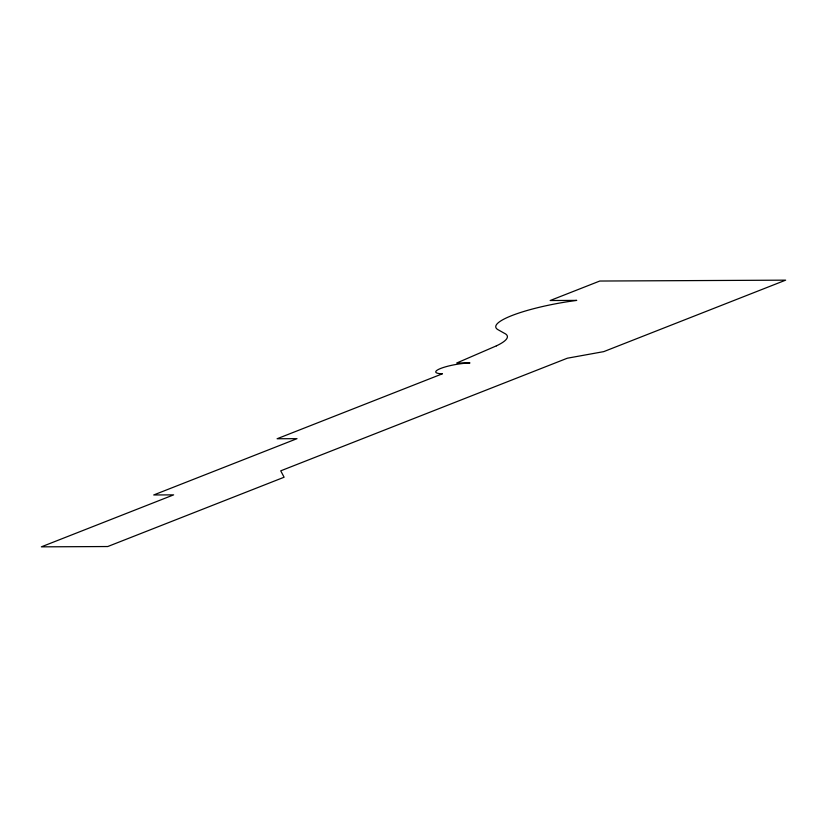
<?xml version="1.0" encoding="UTF-8"?>
<svg xmlns="http://www.w3.org/2000/svg" width="827" height="827" viewBox="0 0 827 827"><rect width="100%" height="100%" fill="white"/><g stroke="black" fill="none" stroke-linecap="round" stroke-linejoin="round"><path stroke-width="1.24" d="M496.386 345.851L456.721 363.012L469.994 362.95A21.915 4.073 -9.6 0 0 440.719 368.439A21.915 4.073 -9.6 0 0 442.445 373.783L277.097 438.755L297.007 438.661L153.708 494.97L173.629 494.866L41.35 546.843L107.737 546.533L284.106 477.231L280.725 470.832L567.322 358.215L603.772 351.62L785.65 280.157L599.771 281.035L550.172 300.521L576.729 300.397A70.522 13.098 -9.6 0 0 498.03 329.704L504.274 333.219A73.562 13.656 -9.6 0 1 496.386 345.851"/></g></svg>
